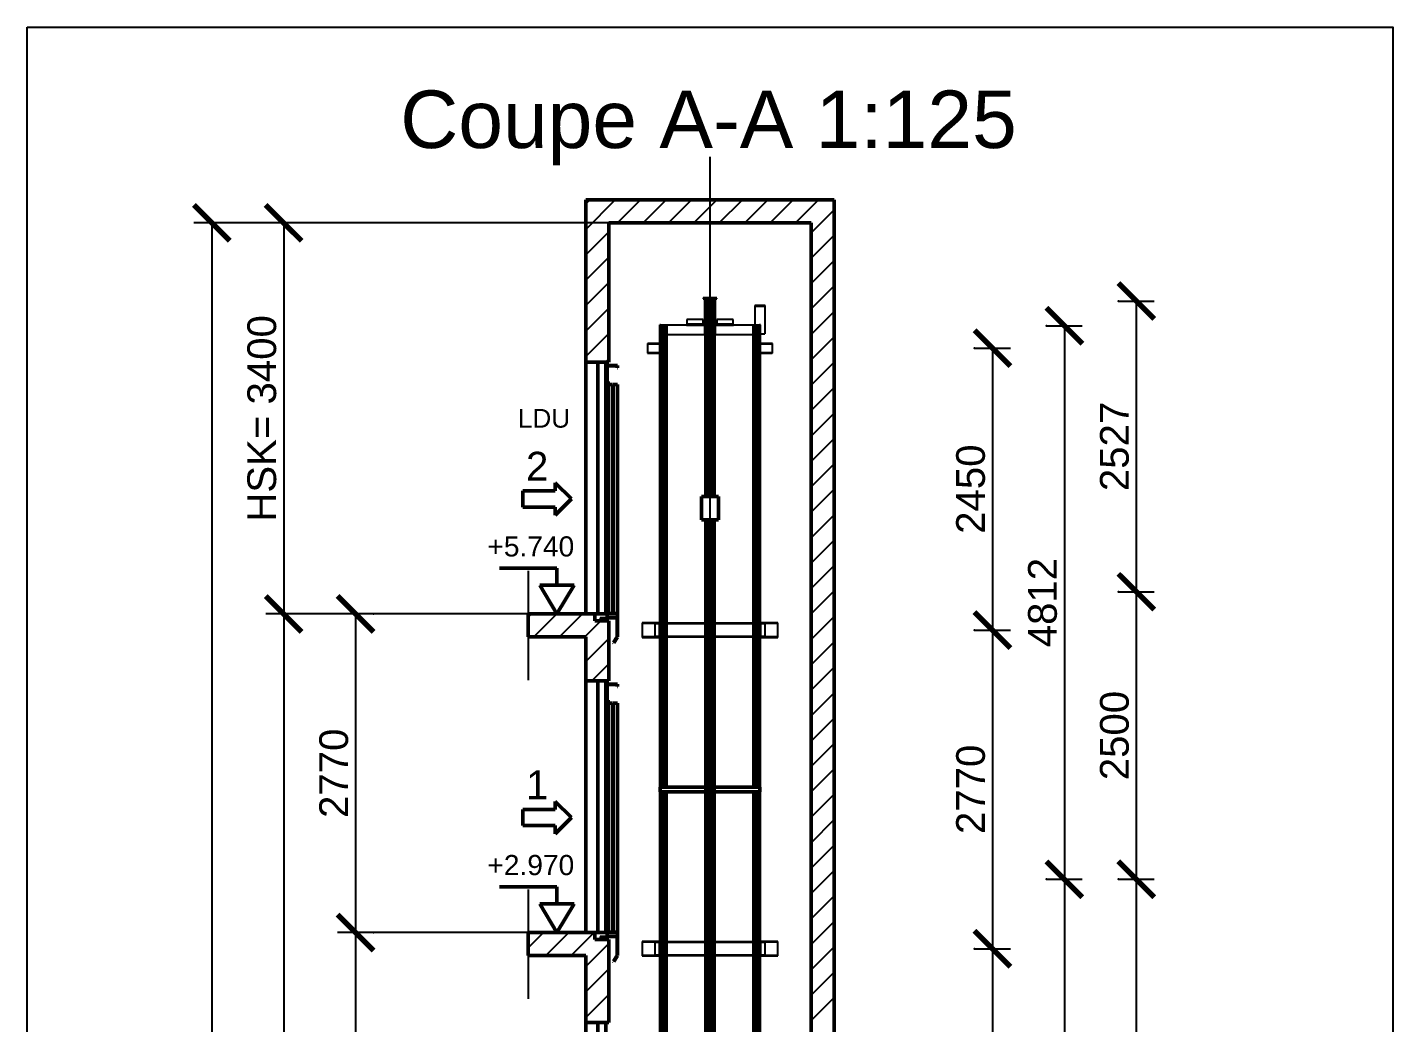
# Model space of a CAD drawing. Header units: millimetres. Extents: x -113 to 79205, y -11371 to 28902.
# Drawn here: x 45821 to 57687, y 20249 to 28902 of the extents above; entities that cross this region are included whole.
import ezdxf
from ezdxf.enums import TextEntityAlignment as Align

# ---------------------------------------------------------------- set-up
doc = ezdxf.new("R2010")
doc.units = ezdxf.units.MM
doc.linetypes.add('AM_ISO02W050', pattern=[7.5, 6, -1.5])
doc.linetypes.add('AM_ISO08W050', pattern=[18, 12, -1.5, 3, -1.5])
for name, color, linetype, lineweight in [('AM_0', 7, 'Continuous', 50), ('AM_3', 6, 'AM_ISO02W050', 25), ('AM_5', 3, 'Continuous', 25), ('AM_6', 2, 'Continuous', 35), ('LDCar-AM_0', 7, 'Continuous', 50), ('LDCar-AM_3', 6, 'AM_ISO02W050', 25), ('LDCar-AM_6', 2, 'Continuous', 35), ('LDCar-AM_7', 4, 'AM_ISO08W050', 25), ('LDGear-AM_3', 6, 'AM_ISO02W050', 25), ('LDGear-AM_6', 2, 'Continuous', 35), ('LDGuides-AM_0', 7, 'Continuous', 50), ('LDGuides-AM_6', 2, 'Continuous', 35), ('LDRailBrackets-AM_3', 6, 'AM_ISO02W050', 25), ('LDRailBrackets-AM_6', 2, 'Continuous', 35), ('LDShaft-AM_0', 7, 'Continuous', 50), ('LDShaft-AM_4', 3, 'Continuous', 25), ('LDShaft-AM_5', 3, 'Continuous', 25), ('LDShaft-AM_6', 2, 'Continuous', 35), ('LDShaft-AM_7', 4, 'AM_ISO08W050', 25), ('LDShaft-AM_8', 1, 'Continuous', 25)]:
    doc.layers.add(name, color=color, linetype=linetype, lineweight=lineweight)
doc.layers.add('AM_VIEWS', color=1, linetype='Continuous', lineweight=25, plot=False)
doc.styles.add('LD', font='ARIALUNI.TTF')
doc.dimstyles.new('LIFT', dxfattribs={"dimtxt": 2.5, "dimasz": 2.5, "dimexe": 1.25, "dimexo": 0, "dimgap": 0.5, "dimtad": 1, "dimdec": 0, "dimzin": 1, "dimdsep": 46, "dimtxsty": 'LD', "dimblk": 'ARCHTICK', "dimcen": 0, "dimdle": 1, "dimclrd": 3, "dimclre": 3, "dimclrt": 4, "dimadec": 0, "dimazin": 0, "dimtp": 0.1, "dimtm": 0.1, "dimtfac": 0.71, "dimtdec": 0, "dimtix": 1, "dimtmove": 0, "dimatfit": 3, "dimfxl": 1, "dimtolj": 1, "dimarcsym": 0})

# ---------------------------------------------------------------- blocks, each defined once
blk = doc.blocks.new('_ArchTick')
at = {"color": 0, "linetype": 'ByBlock', "const_width": 0.15}
blk.add_lwpolyline([(-0.5, -0.5), (0.5, 0.5)], dxfattribs=at)
blk = doc.blocks.new('*D362')
at = {"layer": 'LDShaft-AM_5', "color": 3, "transparency": 16777216}
for p, q in [((48830, 21032), (48518, 21032)), ((48674, 21032), (48674, 18062)), ((50374, 18062), (48518, 18062))]:
    blk.add_line(p, q, dxfattribs=at)
for p in [(48829, 21032), (50373, 18062)]:
    blk.add_point(p, dxfattribs=at)
at = {"layer": 'LDShaft-AM_5', "color": 3, "transparency": 16777216, "xscale": 312.5, "yscale": 312.5, "zscale": 312.5}
for p, rotation in [((48674, 21032), 90), ((48674, 18062), 270)]:
    blk.add_blockref('_ArchTick', p, dxfattribs=dict(at, rotation=rotation))
at = {"layer": 'LDShaft-AM_5', "color": 4, "transparency": 16777216, "insert": (48612, 19547), "char_height": 250, "attachment_point": 8, "rotation": 90, "style": 'LD'}
blk.add_mtext('2970', dxfattribs=at)
blk = doc.blocks.new('*D363')
at = {"layer": 'LDShaft-AM_5', "color": 3, "transparency": 16777216}
for p, q in [((48830, 23802), (48518, 23802)), ((48674, 23802), (48674, 21032)), ((50374, 21032), (48518, 21032))]:
    blk.add_line(p, q, dxfattribs=at)
for p in [(48829, 23802), (50373, 21032)]:
    blk.add_point(p, dxfattribs=at)
at = {"layer": 'LDShaft-AM_5', "color": 3, "transparency": 16777216, "xscale": 312.5, "yscale": 312.5, "zscale": 312.5}
for p, rotation in [((48674, 23802), 90), ((48674, 21032), 270)]:
    blk.add_blockref('_ArchTick', p, dxfattribs=dict(at, rotation=rotation))
at = {"layer": 'LDShaft-AM_5', "color": 4, "transparency": 16777216, "insert": (48612, 22417), "char_height": 250, "attachment_point": 8, "rotation": 90, "style": 'LD'}
blk.add_mtext('2770', dxfattribs=at)
blk = doc.blocks.new('LD_20150423125455_000000DD')
at = {"layer": 'LDShaft-AM_8'}
for p, q in [((-200, 25654), (56, 25910)), ((-200, 25875), (-165, 25910)), ((77, 25710), (277, 25910)), ((298, 25710), (498, 25910)), ((519, 25710), (719, 25910)), ((740, 25710), (940, 25910)), ((961, 25710), (1161, 25910)), ((1182, 25710), (1382, 25910)), ((1403, 25710), (1603, 25910)), ((1624, 25710), (1824, 25910)), ((1760, 25625), (1960, 25825)), ((-200, 25433), (0, 25633)), ((1760, 25404), (1960, 25604)), ((-200, 25212), (0, 25412)), ((1760, 25183), (1960, 25383)), ((-200, 24991), (0, 25191)), ((1760, 24962), (1960, 25162)), ((-200, 24770), (0, 24970)), ((1760, 24741), (1960, 24941)), ((-200, 24549), (0, 24749)), ((1760, 24520), (1960, 24720)), ((-28, 24500), (0, 24528)), ((1760, 24299), (1960, 24499)), ((1760, 24078), (1960, 24278)), ((1760, 23857), (1960, 24057)), ((1760, 23636), (1960, 23836)), ((1760, 23415), (1960, 23615)), ((1760, 23194), (1960, 23394)), ((1760, 22973), (1960, 23173)), ((1760, 22752), (1960, 22952)), ((1760, 22531), (1960, 22731)), ((1760, 22310), (1960, 22510)), ((-700, 22281), (-671, 22310)), ((-650, 22110), (-450, 22310)), ((-429, 22110), (-229, 22310)), ((-208, 22110), (-68, 22250)), ((1760, 22089), (1960, 22289)), ((-200, 21897), (0, 22097)), ((1760, 21868), (1960, 22068)), ((-146, 21730), (0, 21876)), ((1760, 21647), (1960, 21847)), ((1760, 21426), (1960, 21626)), ((1760, 21205), (1960, 21405)), ((1760, 20984), (1960, 21184)), ((1760, 20763), (1960, 20963)), ((1760, 20543), (1960, 20743)), ((1760, 20322), (1960, 20522)), ((1760, 20101), (1960, 20301)), ((1760, 19880), (1960, 20080)), ((1760, 19659), (1960, 19859)), ((1760, 19438), (1960, 19638)), ((-700, 19408), (-568, 19540)), ((-547, 19340), (-347, 19540)), ((-326, 19340), (-126, 19540)), ((-200, 19245), (0, 19445)), ((1760, 19217), (1960, 19417)), ((-200, 19024), (0, 19224)), ((1760, 18996), (1960, 19196)), ((-200, 18803), (0, 19003)), ((1760, 18775), (1960, 18975)), ((-23, 18760), (0, 18783))]:
    blk.add_line(p, q, dxfattribs=at)
blk = doc.blocks.new('LD_20150423125455_000000DF')
at = {"layer": 'LDShaft-AM_0'}
for p, q in [((-40, 25910), (-200, 25910)), ((-200, 25910), (-200, 24500)), ((0, 25910), (-40, 25910)), ((1760, 25910), (0, 25910)), ((1800, 25910), (1760, 25910)), ((1960, 25910), (1800, 25910)), ((1960, 9360), (1960, 25910)), ((0, 25710), (1760, 25710)), ((0, 24500), (0, 25710)), ((1760, 25710), (1760, 9360)), ((-200, 24500), (-200, 22310)), ((-200, 24500), (-40, 24500)), ((-40, 24500), (0, 24500)), ((-700, 22309.9999), (-700, 22109.9999)), ((-200, 22309.9999), (-700, 22309.9999)), ((-120, 22309.9999), (-200, 22309.9999)), ((-120, 22250), (-120, 22309.9999)), ((-40, 22250), (-120, 22250)), ((0, 22250), (-40, 22250)), ((0, 21730), (0, 22250)), ((-700, 22109.9999), (-200, 22109.9999)), ((-200, 22109.9999), (-200, 21730)), ((-200, 21730), (-200, 19540)), ((-200, 21730), (-40, 21730)), ((-40, 21730), (0, 21730)), ((-700, 19539.9999), (-700, 19339.9999)), ((-200, 19539.9999), (-700, 19539.9999)), ((-120, 19539.9999), (-200, 19539.9999)), ((-120, 19480), (-120, 19539.9999)), ((-40, 19480), (-120, 19480)), ((0, 19480), (-40, 19480)), ((0, 18760), (0, 19480)), ((-700, 19339.9999), (-200, 19339.9999)), ((-200, 19339.9999), (-200, 18760)), ((-200, 18760), (-200, 16570)), ((-200, 18760), (-40, 18760)), ((-40, 18760), (0, 18760))]:
    blk.add_line(p, q, dxfattribs=at)
blk = doc.blocks.new('LD_20150423125455_000000E0')
at = {"layer": 'AM_3'}
for p, q in [((-544, 43), (-544, 40)), ((-430, 43), (-544, 43)), ((-544, 43), (-544, 40)), ((-430, 43), (-544, 43)), ((-433, 40), (-544, 40)), ((-544, 40), (-544, -40)), ((-544, 40), (-430, 40)), ((-433, 40), (-544, 40)), ((-544, 40), (-544, -40)), ((-544, 40), (-430, 40)), ((-433, -40), (-433, 40)), ((-430, 40), (-433, 40)), ((-433, 40), (-433, -40)), ((-433, -40), (-433, 40)), ((-430, 40), (-433, 40)), ((-433, 40), (-433, -40)), ((-430, 40), (-430, 43)), ((-430, 40), (-430, 43)), ((-430, -40), (-430, 40)), ((-430, -40), (-430, 40)), ((544, 43), (430, 43)), ((430, 43), (430, 40)), ((544, 43), (430, 43)), ((430, 43), (430, 40)), ((433, 40), (430, 40)), ((430, 40), (430, -40)), ((430, 40), (544, 40)), ((433, 40), (430, 40)), ((430, 40), (430, -40)), ((430, 40), (544, 40)), ((544, 40), (433, 40)), ((433, 40), (433, -40)), ((433, -40), (433, 40)), ((544, 40), (433, 40)), ((433, 40), (433, -40)), ((433, -40), (433, 40)), ((544, 40), (544, 43)), ((544, 40), (544, 43)), ((544, -40), (544, 40)), ((544, -40), (544, 40)), ((-544, -40), (-544, -43)), ((-430, -40), (-544, -40)), ((-544, -40), (-433, -40)), ((-544, -40), (-544, -43)), ((-430, -40), (-544, -40)), ((-544, -40), (-433, -40)), ((-544, -43), (-430, -43)), ((-544, -43), (-430, -43)), ((-433, -40), (-430, -40)), ((-433, -40), (-430, -40)), ((-430, -43), (-430, -40)), ((-430, -43), (-430, -40)), ((544, -40), (430, -40)), ((430, -40), (430, -43)), ((430, -40), (433, -40)), ((544, -40), (430, -40)), ((430, -40), (430, -43)), ((430, -40), (433, -40)), ((430, -43), (544, -43)), ((430, -43), (544, -43)), ((433, -40), (544, -40)), ((433, -40), (544, -40)), ((544, -43), (544, -40)), ((544, -43), (544, -40))]:
    blk.add_line(p, q, dxfattribs=at)
blk = doc.blocks.new('LD_20150423125455_000000E6')
at = {"layer": 'AM_0'}
for p, q in [((-37.5, 20), (-433, 20)), ((-433, 20), (-433, -20)), ((-37.5, 20), (-433, 20)), ((-433, 20), (-433, -20)), ((433, 20), (37.5, 20)), ((433, 20), (37.5, 20)), ((433, -20), (433, 20)), ((433, -20), (433, 20)), ((-433, -20), (-37.5, -20)), ((-433, -20), (-37.5, -20)), ((37.5, -20), (433, -20)), ((37.5, -20), (433, -20))]:
    blk.add_line(p, q, dxfattribs=at)
blk = doc.blocks.new('LD_20150423125455_000000E7')
at = {"layer": 'AM_0'}
for p, q in [((75, 100), (-75, 100)), ((-75, 100), (-75, -100)), ((75, 100), (-75, 100)), ((-75, 100), (-75, -100)), ((75, -100), (75, 100)), ((75, -100), (75, 100)), ((-75, -100), (75, -100)), ((-75, -100), (75, -100))]:
    blk.add_line(p, q, dxfattribs=at)
blk = doc.blocks.new('*D375')
at = {"layer": 'LDShaft-AM_5', "color": 3, "transparency": 16777216}
for p, q in [((50874, 27202), (47268, 27202)), ((47424, 27202), (47424, 1492)), ((50874, 1492), (47268, 1492))]:
    blk.add_line(p, q, dxfattribs=at)
for p in [(50873, 27202), (50873, 1492)]:
    blk.add_point(p, dxfattribs=at)
at = {"layer": 'LDShaft-AM_5', "color": 3, "transparency": 16777216, "xscale": 312.5, "yscale": 312.5, "zscale": 312.5}
for p, rotation in [((47424, 27202), 90), ((47424, 1492), 270)]:
    blk.add_blockref('_ArchTick', p, dxfattribs=dict(at, rotation=rotation))
at = {"layer": 'LDShaft-AM_5', "color": 4, "transparency": 16777216, "insert": (47362, 14347), "char_height": 250, "attachment_point": 8, "rotation": 90, "style": 'LD'}
blk.add_mtext('HS= 25710', dxfattribs=at)
blk = doc.blocks.new('*D376')
at = {"layer": 'LDShaft-AM_5', "color": 3, "transparency": 16777216}
for p, q in [((50874, 27202), (47893, 27202)), ((48049, 27202), (48049, 23802)), ((50874, 23802), (47893, 23802))]:
    blk.add_line(p, q, dxfattribs=at)
for p in [(50873, 27202), (50873, 23802)]:
    blk.add_point(p, dxfattribs=at)
at = {"layer": 'LDShaft-AM_5', "color": 3, "transparency": 16777216, "xscale": 312.5, "yscale": 312.5, "zscale": 312.5}
for p, rotation in [((48049, 27202), 90), ((48049, 23802), 270)]:
    blk.add_blockref('_ArchTick', p, dxfattribs=dict(at, rotation=rotation))
at = {"layer": 'LDShaft-AM_5', "color": 4, "transparency": 16777216, "insert": (47987, 25502), "char_height": 250, "attachment_point": 8, "rotation": 90, "style": 'LD'}
blk.add_mtext('HSK= 3400', dxfattribs=at)
blk = doc.blocks.new('*D378')
at = {"layer": 'LDShaft-AM_5', "color": 3, "transparency": 16777216}
for p, q in [((50874, 23802), (47893, 23802)), ((48049, 23802), (48049, 2592)), ((50874, 2592), (47893, 2592))]:
    blk.add_line(p, q, dxfattribs=at)
for p in [(50873, 23802), (50873, 2592)]:
    blk.add_point(p, dxfattribs=at)
at = {"layer": 'LDShaft-AM_5', "color": 3, "transparency": 16777216, "xscale": 312.5, "yscale": 312.5, "zscale": 312.5}
for p, rotation in [((48049, 23802), 90), ((48049, 2592), 270)]:
    blk.add_blockref('_ArchTick', p, dxfattribs=dict(at, rotation=rotation))
at = {"layer": 'LDShaft-AM_5', "color": 4, "transparency": 16777216, "insert": (47987, 13197), "char_height": 250, "attachment_point": 8, "rotation": 90, "style": 'LD'}
blk.add_mtext('HQ= 21210', dxfattribs=at)
blk = doc.blocks.new('LD_20150423125456_00000006')
at = {"layer": 'LDShaft-AM_7'}
blk.add_line((0, -22885), (0, 3975), dxfattribs=at)
blk = doc.blocks.new('LD_20150423125456_0000000A')
at = {"layer": 'LDGuides-AM_0'}
for p, q in [((-5, 2500), (-37.5, 2500)), ((-37.5, 2500), (-37.5, -2500)), ((5, 2500), (-5, 2500)), ((-5, 2500), (-5, -2500)), ((-5, -2500), (-5, 2500)), ((5, -2500), (5, 2500)), ((37.5, 2500), (5, 2500)), ((5, 2500), (5, -2500)), ((37.5, -2500), (37.5, 2500)), ((-37.5, -2500), (-5, -2500)), ((-5, -2500), (5, -2500)), ((5, -2500), (37.5, -2500))]:
    blk.add_line(p, q, dxfattribs=at)
blk = doc.blocks.new('*D406')
at = {"layer": 'LDShaft-AM_5', "color": 3, "transparency": 16777216}
for p, q in [((55303, 21495), (55615, 21495)), ((55459, 21495), (55459, 16495)), ((55303, 16495), (55615, 16495))]:
    blk.add_line(p, q, dxfattribs=at)
for p in [(55304, 21495), (55304, 16495)]:
    blk.add_point(p, dxfattribs=at)
at = {"layer": 'LDShaft-AM_5', "color": 3, "transparency": 16777216, "xscale": 312.5, "yscale": 312.5, "zscale": 312.5}
for p, rotation in [((55459, 21495), 90), ((55459, 16495), 270)]:
    blk.add_blockref('_ArchTick', p, dxfattribs=dict(at, rotation=rotation))
at = {"layer": 'LDShaft-AM_5', "color": 4, "transparency": 16777216, "insert": (55397, 18995), "char_height": 250, "attachment_point": 8, "rotation": 90, "style": 'LD'}
blk.add_mtext('5000', dxfattribs=at)
blk = doc.blocks.new('LD_20150423125456_0000000B')
at = {"layer": 'LDGuides-AM_0'}
for p, q in [((-5, 1250), (-37.5, 1250)), ((-37.5, 1250), (-37.5, -1250)), ((5, 1250), (-5, 1250)), ((-5, 1250), (-5, -1250)), ((-5, -1250), (-5, 1250)), ((5, -1250), (5, 1250)), ((37.5, 1250), (5, 1250)), ((5, 1250), (5, -1250)), ((37.5, -1250), (37.5, 1250)), ((-37.5, -1250), (-5, -1250)), ((-5, -1250), (5, -1250)), ((5, -1250), (37.5, -1250))]:
    blk.add_line(p, q, dxfattribs=at)
blk = doc.blocks.new('*D408')
at = {"layer": 'LDShaft-AM_5', "color": 3, "transparency": 16777216}
for p, q in [((55303, 23995), (55615, 23995)), ((55459, 23995), (55459, 21495)), ((55303, 21495), (55615, 21495))]:
    blk.add_line(p, q, dxfattribs=at)
for p in [(55304, 23995), (55304, 21495)]:
    blk.add_point(p, dxfattribs=at)
at = {"layer": 'LDShaft-AM_5', "color": 3, "transparency": 16777216, "xscale": 312.5, "yscale": 312.5, "zscale": 312.5}
for p, rotation in [((55459, 23995), 90), ((55459, 21495), 270)]:
    blk.add_blockref('_ArchTick', p, dxfattribs=dict(at, rotation=rotation))
at = {"layer": 'LDShaft-AM_5', "color": 4, "transparency": 16777216, "insert": (55397, 22745), "char_height": 250, "attachment_point": 8, "rotation": 90, "style": 'LD'}
blk.add_mtext('2500', dxfattribs=at)
blk = doc.blocks.new('LD_20150423125456_0000000C')
at = {"layer": 'LDGuides-AM_0'}
for p, q in [((-5, 1263.5), (-37.5, 1263.5)), ((-37.5, 1263.5), (-37.5, -436.5)), ((5, 1263.5), (-5, 1263.5)), ((-5, 1263.5), (-5, -436.5)), ((-5, -436.5), (-5, 1263.5)), ((5, -436.5), (5, 1263.5)), ((37.5, 1263.5), (5, 1263.5)), ((5, 1263.5), (5, -436.5)), ((37.5, -436.5), (37.5, 1263.5)), ((-37.5, -636.5), (-37.5, -1263.5)), ((-5, -636.5), (-5, -1263.5)), ((-5, -1263.5), (-5, -636.5)), ((5, -1263.5), (5, -636.5)), ((5, -636.5), (5, -1263.5)), ((37.5, -1263.5), (37.5, -636.5)), ((-37.5, -1263.5), (-5, -1263.5)), ((-5, -1263.5), (5, -1263.5)), ((5, -1263.5), (37.5, -1263.5))]:
    blk.add_line(p, q, dxfattribs=at)
blk = doc.blocks.new('*D410')
at = {"layer": 'LDShaft-AM_5', "color": 3, "transparency": 16777216}
for p, q in [((55303, 26522), (55615, 26522)), ((55459, 26522), (55459, 23995)), ((55303, 23995), (55615, 23995))]:
    blk.add_line(p, q, dxfattribs=at)
for p in [(55304, 26522), (55304, 23995)]:
    blk.add_point(p, dxfattribs=at)
at = {"layer": 'LDShaft-AM_5', "color": 3, "transparency": 16777216, "xscale": 312.5, "yscale": 312.5, "zscale": 312.5}
for p, rotation in [((55459, 26522), 90), ((55459, 23995), 270)]:
    blk.add_blockref('_ArchTick', p, dxfattribs=dict(at, rotation=rotation))
at = {"layer": 'LDShaft-AM_5', "color": 4, "transparency": 16777216, "insert": (55397, 25258), "char_height": 250, "attachment_point": 8, "rotation": 90, "style": 'LD'}
blk.add_mtext('2527', dxfattribs=at)
blk = doc.blocks.new('*D412')
at = {"layer": 'AM_5', "color": 3, "transparency": 16777216}
for p, q in [((54053, 26112), (54365, 26112)), ((54209, 26112), (54209, 23662)), ((54053, 23662), (54365, 23662))]:
    blk.add_line(p, q, dxfattribs=at)
for p in [(54054, 26112), (54054, 23662)]:
    blk.add_point(p, dxfattribs=at)
at = {"layer": 'AM_5', "color": 3, "transparency": 16777216, "xscale": 312.5, "yscale": 312.5, "zscale": 312.5}
for p, rotation in [((54209, 26112), 90), ((54209, 23662), 270)]:
    blk.add_blockref('_ArchTick', p, dxfattribs=dict(at, rotation=rotation))
at = {"layer": 'AM_5', "color": 4, "transparency": 16777216, "insert": (54147, 24887), "char_height": 250, "attachment_point": 8, "rotation": 90, "style": 'LD'}
blk.add_mtext('2450', dxfattribs=at)
blk = doc.blocks.new('LD_20150423125456_00000014')
at = {"layer": 'LDRailBrackets-AM_3'}
for p, q in [((-580, 63), (-590, 63)), ((-590, 63), (-590, 60)), ((-440, 60), (-590, 60)), ((-590, 60), (-590, -60)), ((-590, 60), (-580, 60)), ((-525, 63), (-580, 63)), ((-580, 63), (-580, 60)), ((-580, 60), (-580, 63)), ((-580, 60), (-525, 60)), ((-525, 60), (-525, 63)), ((-490, 63), (-525, 63)), ((-525, 63), (-525, 60)), ((-525, 60), (-490, 60)), ((-490, 60), (-490, 63)), ((-460, 63), (-490, 63)), ((-490, 63), (-490, 60)), ((-490, 60), (-460, 60)), ((480, 60), (-480, 60)), ((-480, 60), (-480, 57)), ((480, 57), (-480, 57)), ((-480, 57), (-480, -57)), ((-480, 57), (480, 57)), ((-440, 63), (-460, 63)), ((-460, 63), (-460, 60)), ((-460, 60), (-460, 63)), ((-460, 60), (-440, 60)), ((-440, 60), (-440, 63)), ((-440, -60), (-440, 60)), ((440, 63), (440, 60)), ((460, 63), (440, 63)), ((590, 60), (440, 60)), ((440, 60), (440, -60)), ((440, 60), (460, 60)), ((460, 60), (460, 63)), ((460, 63), (460, 60)), ((490, 63), (460, 63)), ((460, 60), (490, 60)), ((480, 57), (480, 60)), ((480, -57), (480, 57)), ((490, 63), (490, 60)), ((525, 63), (490, 63)), ((490, 60), (490, 63)), ((490, 60), (525, 60)), ((525, 63), (525, 60)), ((580, 63), (525, 63)), ((525, 60), (525, 63)), ((525, 60), (580, 60)), ((580, 60), (580, 63)), ((580, 63), (580, 60)), ((590, 63), (580, 63)), ((580, 60), (590, 60)), ((590, 60), (590, 63)), ((590, -60), (590, 60)), ((-590, -60), (-440, -60)), ((-580, -60), (-590, -60)), ((-590, -60), (-590, -63)), ((-590, -63), (-580, -63)), ((-525, -60), (-580, -60)), ((-580, -60), (-580, -63)), ((-580, -63), (-580, -60)), ((-580, -63), (-525, -63)), ((-525, -63), (-525, -60)), ((-490, -60), (-525, -60)), ((-525, -60), (-525, -63)), ((-525, -63), (-490, -63)), ((-490, -63), (-490, -60)), ((-460, -60), (-490, -60)), ((-490, -60), (-490, -63)), ((-490, -63), (-460, -63)), ((-480, -57), (480, -57)), ((480, -57), (-480, -57)), ((-480, -57), (-480, -60)), ((-480, -60), (480, -60)), ((-440, -60), (-460, -60)), ((-460, -60), (-460, -63)), ((-460, -63), (-460, -60)), ((-460, -63), (-440, -63)), ((-440, -63), (-440, -60)), ((440, -60), (590, -60)), ((440, -60), (440, -63)), ((460, -60), (440, -60)), ((440, -63), (460, -63)), ((460, -63), (460, -60)), ((460, -60), (460, -63)), ((490, -60), (460, -60)), ((460, -63), (490, -63)), ((480, -60), (480, -57)), ((490, -60), (490, -63)), ((525, -60), (490, -60)), ((490, -63), (490, -60)), ((490, -63), (525, -63)), ((525, -60), (525, -63)), ((580, -60), (525, -60)), ((525, -63), (525, -60)), ((525, -63), (580, -63)), ((580, -63), (580, -60)), ((580, -60), (580, -63)), ((590, -60), (580, -60)), ((580, -63), (590, -63)), ((590, -63), (590, -60))]:
    blk.add_line(p, q, dxfattribs=at)
blk = doc.blocks.new('*D428')
at = {"layer": 'LDShaft-AM_5', "color": 3, "transparency": 16777216}
for p, q in [((54053, 20892), (54365, 20892)), ((54209, 20892), (54209, 17922)), ((54053, 17922), (54365, 17922))]:
    blk.add_line(p, q, dxfattribs=at)
for p in [(54054, 20892), (54054, 17922)]:
    blk.add_point(p, dxfattribs=at)
at = {"layer": 'LDShaft-AM_5', "color": 3, "transparency": 16777216, "xscale": 312.5, "yscale": 312.5, "zscale": 312.5}
for p, rotation in [((54209, 20892), 90), ((54209, 17922), 270)]:
    blk.add_blockref('_ArchTick', p, dxfattribs=dict(at, rotation=rotation))
at = {"layer": 'LDShaft-AM_5', "color": 4, "transparency": 16777216, "insert": (54147, 19407), "char_height": 250, "attachment_point": 8, "rotation": 90, "style": 'LD'}
blk.add_mtext('2970', dxfattribs=at)
blk = doc.blocks.new('LD_20150423125456_00000015')
at = {"layer": 'LDRailBrackets-AM_3'}
for p, q in [((-580, 63), (-590, 63)), ((-590, 63), (-590, 60)), ((-440, 60), (-590, 60)), ((-590, 60), (-590, -60)), ((-590, 60), (-580, 60)), ((-525, 63), (-580, 63)), ((-580, 63), (-580, 60)), ((-580, 60), (-580, 63)), ((-580, 60), (-525, 60)), ((-525, 60), (-525, 63)), ((-490, 63), (-525, 63)), ((-525, 63), (-525, 60)), ((-525, 60), (-490, 60)), ((-490, 60), (-490, 63)), ((-460, 63), (-490, 63)), ((-490, 63), (-490, 60)), ((-490, 60), (-460, 60)), ((480, 60), (-480, 60)), ((-480, 60), (-480, 57)), ((480, 57), (-480, 57)), ((-480, 57), (-480, -57)), ((-480, 57), (480, 57)), ((-440, 63), (-460, 63)), ((-460, 63), (-460, 60)), ((-460, 60), (-460, 63)), ((-460, 60), (-440, 60)), ((-440, 60), (-440, 63)), ((-440, -60), (-440, 60)), ((440, 63), (440, 60)), ((460, 63), (440, 63)), ((590, 60), (440, 60)), ((440, 60), (440, -60)), ((440, 60), (460, 60)), ((460, 60), (460, 63)), ((460, 63), (460, 60)), ((490, 63), (460, 63)), ((460, 60), (490, 60)), ((480, 57), (480, 60)), ((480, -57), (480, 57)), ((490, 63), (490, 60)), ((525, 63), (490, 63)), ((490, 60), (490, 63)), ((490, 60), (525, 60)), ((525, 63), (525, 60)), ((580, 63), (525, 63)), ((525, 60), (525, 63)), ((525, 60), (580, 60)), ((580, 60), (580, 63)), ((580, 63), (580, 60)), ((590, 63), (580, 63)), ((580, 60), (590, 60)), ((590, 60), (590, 63)), ((590, -60), (590, 60)), ((-590, -60), (-440, -60)), ((-580, -60), (-590, -60)), ((-590, -60), (-590, -63)), ((-590, -63), (-580, -63)), ((-525, -60), (-580, -60)), ((-580, -60), (-580, -63)), ((-580, -63), (-580, -60)), ((-580, -63), (-525, -63)), ((-525, -63), (-525, -60)), ((-490, -60), (-525, -60)), ((-525, -60), (-525, -63)), ((-525, -63), (-490, -63)), ((-490, -63), (-490, -60)), ((-460, -60), (-490, -60)), ((-490, -60), (-490, -63)), ((-490, -63), (-460, -63)), ((-480, -57), (480, -57)), ((480, -57), (-480, -57)), ((-480, -57), (-480, -60)), ((-480, -60), (480, -60)), ((-440, -60), (-460, -60)), ((-460, -60), (-460, -63)), ((-460, -63), (-460, -60)), ((-460, -63), (-440, -63)), ((-440, -63), (-440, -60)), ((440, -60), (590, -60)), ((440, -60), (440, -63)), ((460, -60), (440, -60)), ((440, -63), (460, -63)), ((460, -63), (460, -60)), ((460, -60), (460, -63)), ((490, -60), (460, -60)), ((460, -63), (490, -63)), ((480, -60), (480, -57)), ((490, -60), (490, -63)), ((525, -60), (490, -60)), ((490, -63), (490, -60)), ((490, -63), (525, -63)), ((525, -60), (525, -63)), ((580, -60), (525, -60)), ((525, -63), (525, -60)), ((525, -63), (580, -63)), ((580, -63), (580, -60)), ((580, -60), (580, -63)), ((590, -60), (580, -60)), ((580, -63), (590, -63)), ((590, -63), (590, -60))]:
    blk.add_line(p, q, dxfattribs=at)
blk = doc.blocks.new('*D430')
at = {"layer": 'LDShaft-AM_5', "color": 3, "transparency": 16777216}
for p, q in [((54053, 23662), (54365, 23662)), ((54209, 23662), (54209, 20892)), ((54053, 20892), (54365, 20892))]:
    blk.add_line(p, q, dxfattribs=at)
for p in [(54054, 23662), (54054, 20892)]:
    blk.add_point(p, dxfattribs=at)
at = {"layer": 'LDShaft-AM_5', "color": 3, "transparency": 16777216, "xscale": 312.5, "yscale": 312.5, "zscale": 312.5}
for p, rotation in [((54209, 23662), 90), ((54209, 20892), 270)]:
    blk.add_blockref('_ArchTick', p, dxfattribs=dict(at, rotation=rotation))
at = {"layer": 'LDShaft-AM_5', "color": 4, "transparency": 16777216, "insert": (54147, 22277), "char_height": 250, "attachment_point": 8, "rotation": 90, "style": 'LD'}
blk.add_mtext('2770', dxfattribs=at)
blk = doc.blocks.new('LD_20150423125456_00000019')
at = {"layer": 'LDGuides-AM_0'}
for p, q in [((0, 2500), (-25, 2500)), ((-25, 2500), (-25, 432)), ((0, 432), (0, 2500)), ((21.5, 2500), (0, 2500)), ((0, 2500), (0, 432)), ((25, 2500), (21.5, 2500)), ((21.5, 2500), (21.5, 432)), ((21.5, 432), (21.5, 2500)), ((25, 432), (25, 2500)), ((-25, 392), (-25, -2500)), ((0, -2500), (0, 392)), ((0, 392), (0, -2500)), ((21.5, 392), (21.5, -2500)), ((21.5, -2500), (21.5, 392)), ((25, -2500), (25, 392)), ((-25, -2500), (0, -2500)), ((0, -2500), (21.5, -2500)), ((21.5, -2500), (25, -2500))]:
    blk.add_line(p, q, dxfattribs=at)
blk = doc.blocks.new('LD_20150423125456_0000001A')
at = {"layer": 'LDGuides-AM_0'}
for p, q in [((0, 2406), (-25, 2406)), ((-25, 2406), (-25, -1604)), ((0, -1604), (0, 2406)), ((21.5, 2406), (0, 2406)), ((0, 2406), (0, -1604)), ((25, 2406), (21.5, 2406)), ((21.5, 2406), (21.5, -1604)), ((21.5, -1604), (21.5, 2406)), ((25, -1604), (25, 2406)), ((-25, -1644), (-25, -2406)), ((0, -2406), (0, -1644)), ((0, -1644), (0, -2406)), ((21.5, -1644), (21.5, -2406)), ((21.5, -2406), (21.5, -1644)), ((25, -2406), (25, -1644)), ((-25, -2406), (0, -2406)), ((0, -2406), (21.5, -2406)), ((21.5, -2406), (25, -2406))]:
    blk.add_line(p, q, dxfattribs=at)
blk = doc.blocks.new('LD_20150423125456_0000001E')
at = {"layer": 'LDGuides-AM_0'}
for p, q in [((-25, 2500), (-25, 432)), ((-21.5, 2500), (-25, 2500)), ((-21.5, 432), (-21.5, 2500)), ((-21.5, 2500), (-21.5, 432)), ((0, 2500), (-21.5, 2500)), ((0, 2500), (0, 432)), ((25, 2500), (0, 2500)), ((0, 432), (0, 2500)), ((25, 432), (25, 2500)), ((-25, 392), (-25, -2500)), ((-21.5, -2500), (-21.5, 392)), ((-21.5, 392), (-21.5, -2500)), ((0, 392), (0, -2500)), ((0, -2500), (0, 392)), ((25, -2500), (25, 392)), ((-25, -2500), (-21.5, -2500)), ((-21.5, -2500), (0, -2500)), ((0, -2500), (25, -2500))]:
    blk.add_line(p, q, dxfattribs=at)
blk = doc.blocks.new('*D442')
at = {"layer": 'LDShaft-AM_5', "color": 3, "transparency": 16777216}
for p, q in [((54678, 21495), (54990, 21495)), ((54834, 21495), (54834, 16495)), ((54678, 16495), (54990, 16495))]:
    blk.add_line(p, q, dxfattribs=at)
for p in [(54679, 21495), (54679, 16495)]:
    blk.add_point(p, dxfattribs=at)
at = {"layer": 'LDShaft-AM_5', "color": 3, "transparency": 16777216, "xscale": 312.5, "yscale": 312.5, "zscale": 312.5}
for p, rotation in [((54834, 21495), 90), ((54834, 16495), 270)]:
    blk.add_blockref('_ArchTick', p, dxfattribs=dict(at, rotation=rotation))
at = {"layer": 'LDShaft-AM_5', "color": 4, "transparency": 16777216, "insert": (54772, 18995), "char_height": 250, "attachment_point": 8, "rotation": 90, "style": 'LD'}
blk.add_mtext('5000', dxfattribs=at)
blk = doc.blocks.new('LD_20150423125456_0000001F')
at = {"layer": 'LDGuides-AM_0'}
for p, q in [((-25, 2406), (-25, -1604)), ((-21.5, 2406), (-25, 2406)), ((-21.5, -1604), (-21.5, 2406)), ((-21.5, 2406), (-21.5, -1604)), ((0, 2406), (-21.5, 2406)), ((0, 2406), (0, -1604)), ((25, 2406), (0, 2406)), ((0, -1604), (0, 2406)), ((25, -1604), (25, 2406)), ((-25, -1644), (-25, -2406)), ((-21.5, -2406), (-21.5, -1644)), ((-21.5, -1644), (-21.5, -2406)), ((0, -1644), (0, -2406)), ((0, -2406), (0, -1644)), ((25, -2406), (25, -1644)), ((-25, -2406), (-21.5, -2406)), ((-21.5, -2406), (0, -2406)), ((0, -2406), (25, -2406))]:
    blk.add_line(p, q, dxfattribs=at)
blk = doc.blocks.new('*D444')
at = {"layer": 'LDShaft-AM_5', "color": 3, "transparency": 16777216}
for p, q in [((54678, 26307), (54990, 26307)), ((54834, 26307), (54834, 21495)), ((54678, 21495), (54990, 21495))]:
    blk.add_line(p, q, dxfattribs=at)
for p in [(54679, 26307), (54679, 21495)]:
    blk.add_point(p, dxfattribs=at)
at = {"layer": 'LDShaft-AM_5', "color": 3, "transparency": 16777216, "xscale": 312.5, "yscale": 312.5, "zscale": 312.5}
for p, rotation in [((54834, 26307), 90), ((54834, 21495), 270)]:
    blk.add_blockref('_ArchTick', p, dxfattribs=dict(at, rotation=rotation))
at = {"layer": 'LDShaft-AM_5', "color": 4, "transparency": 16777216, "insert": (54772, 23901), "char_height": 250, "attachment_point": 8, "rotation": 90, "style": 'LD'}
blk.add_mtext('4812', dxfattribs=at)
blk = doc.blocks.new('LD_20150423125456_00000021')
at = {"layer": 'LDShaft-AM_4'}
blk.add_line((-700, 375), (-700, -575.0001), dxfattribs=at)
blk = doc.blocks.new('LD_20150423125456_00000022')
at = {"layer": 'LDShaft-AM_0'}
for p, q in [((50, 2190), (-20.5, 2190)), ((-20.5, 2190), (-20.5, 0)), ((50, 0), (50, 2190)), ((-20.5, 0), (50, 0))]:
    blk.add_line(p, q, dxfattribs=at)
blk = doc.blocks.new('LD_20150423125456_00000023')
at = {"layer": 'LDShaft-AM_0'}
for p, q in [((-700, 0), (-700, -0.0001)), ((-15, 0), (-700, 0)), ((-15, -60), (-15, 0)), ((-120, -60), (-15, -60))]:
    blk.add_line(p, q, dxfattribs=at)
blk = doc.blocks.new('LD_ENTRY_FLOOR_L')
for p, q in [((-150, 250), (0, 0)), ((0, 0), (150, 250))]:
    blk.add_line(p, q)
at = {"layer": 'AM_0'}
for p, q in [((0, 398), (-500, 398)), ((0, 250), (0, 398)), ((150, 250), (-150, 250))]:
    blk.add_line(p, q, dxfattribs=at)
blk = doc.blocks.new('LD_20150423125456_00000024')
at = {"layer": 'LDCar-AM_0'}
blk.add_blockref('LD_ENTRY_FLOOR_L', (0, 0), dxfattribs=at)
at = {"layer": 'LDCar-AM_0', "style": 'LD'}
blk.add_text('+2.970', height=175, dxfattribs=at).set_placement((150, 500), align=Align.RIGHT)
blk = doc.blocks.new('LD_ENTRY_L')
for p, q in [((0, 0), (-141, 141)), ((-141, 70), (-141, 141)), ((-422, -70), (-422, 70)), ((-141, 70), (-422, 70)), ((0, 0), (-141, -141)), ((-141, -70), (-422, -70)), ((-141, -141), (-141, -70))]:
    blk.add_line(p, q)
blk = doc.blocks.new('LD_20150423125456_00000025')
at = {"layer": 'LDCar-AM_0'}
blk.add_blockref('LD_ENTRY_L', (0, 0), dxfattribs=at)
at = {"layer": 'LDCar-AM_0', "style": 'LD'}
blk.add_text('1', height=250, dxfattribs=at).set_placement((-200, 160), align=Align.RIGHT)
blk = doc.blocks.new('LD_20150423125456_00000026')
at = {"layer": 'LDCar-AM_0'}
for p, q in [((150, 2160), (50, 2160)), ((50, 2157), (147, 2157)), ((60, 2003), (60, 2157)), ((147, 2157), (147, 2140)), ((147, 2140), (150, 2140)), ((150, 2140), (150, 2160)), ((70, 2020), (67, 2020)), ((67, 2020), (67, 2003)), ((70, 2000), (70, 2020)), ((67, 2003), (50, 2003)), ((50, 2000), (70, 2000)), ((60, 0), (60, 2000)), ((70, 1995), (70, 5)), ((108, 1995), (70, 1995)), ((108, 5), (108, 1995)), ((113, 1995), (113, 5)), ((151, 1995), (113, 1995)), ((151, 5), (151, 1995)), ((50, 0), (60, 0)), ((60, 0), (60, -34)), ((150, 0), (60, 0)), ((70, 5), (108, 5)), ((113, 5), (151, 5)), ((150, -34), (150, 0)), ((60, -34), (150, -34)), ((147, -34), (147, -200)), ((150, -34), (147, -34)), ((150, -200), (150, -34)), ((147, -200), (117, -249)), ((120, -251), (150, -202)), ((147, -200), (150, -200)), ((150, -202), (147, -200)), ((117, -249), (120, -251))]:
    blk.add_line(p, q, dxfattribs=at)
at = {"layer": 'LDCar-AM_3'}
for p, q in [((71, 1995), (70, 1995)), ((70, 1995), (70, 5)), ((107, 1995), (71, 1995)), ((71, 1995), (71, 5)), ((71, 5), (71, 1995)), ((108, 1995), (107, 1995)), ((107, 1995), (107, 5)), ((107, 5), (107, 1995)), ((108, 5), (108, 1995)), ((114, 1995), (113, 1995)), ((113, 1995), (113, 5)), ((150, 1995), (114, 1995)), ((114, 1995), (114, 5)), ((114, 5), (114, 1995)), ((151, 1995), (150, 1995)), ((150, 1995), (150, 5)), ((150, 5), (150, 1995)), ((151, 5), (151, 1995)), ((70, 5), (71, 5)), ((71, 5), (107, 5)), ((107, 5), (108, 5)), ((113, 5), (114, 5)), ((114, 5), (150, 5)), ((150, 5), (151, 5))]:
    blk.add_line(p, q, dxfattribs=at)
at = {"layer": 'LDCar-AM_7'}
for p, q in [((147, -34), (1, -34)), ((1, -34), (1, -46)), ((1, -46), (4, -46)), ((4, -37), (147, -37)), ((4, -46), (4, -37)), ((147, -37), (147, -34))]:
    blk.add_line(p, q, dxfattribs=at)
blk = doc.blocks.new('LD_20150423125456_00000027')
at = {"layer": 'LDShaft-AM_4'}
blk.add_line((-700, 375), (-700, -575.0001), dxfattribs=at)
blk = doc.blocks.new('LD_20150423125456_00000028')
at = {"layer": 'LDShaft-AM_0'}
for p, q in [((50, 2190), (-20.5, 2190)), ((-20.5, 2190), (-20.5, 0)), ((50, 0), (50, 2190)), ((-20.5, 0), (50, 0))]:
    blk.add_line(p, q, dxfattribs=at)
blk = doc.blocks.new('LD_20150423125456_00000029')
at = {"layer": 'LDShaft-AM_0'}
for p, q in [((-700, 0), (-700, -0.0001)), ((-15, 0), (-700, 0)), ((-15, -60), (-15, 0)), ((-120, -60), (-15, -60))]:
    blk.add_line(p, q, dxfattribs=at)
blk = doc.blocks.new('LD_20150423125456_0000002A')
at = {"layer": 'LDCar-AM_0'}
blk.add_blockref('LD_ENTRY_L', (0, 0), dxfattribs=at)
at = {"layer": 'LDCar-AM_0', "style": 'LD'}
blk.add_text('2', height=250, dxfattribs=at).set_placement((-200, 160), align=Align.RIGHT)
blk = doc.blocks.new('LD_20150423125456_0000002B')
at = {"layer": 'LDCar-AM_0'}
blk.add_blockref('LD_ENTRY_FLOOR_L', (0, 0), dxfattribs=at)
at = {"layer": 'LDCar-AM_0', "style": 'LD'}
blk.add_text('+5.740', height=175, dxfattribs=at).set_placement((150, 500), align=Align.RIGHT)
blk = doc.blocks.new('LD_20150423125456_0000002C')
at = {"layer": 'LDCar-AM_0'}
for p, q in [((150, 2160), (50, 2160)), ((50, 2157), (147, 2157)), ((60, 2003), (60, 2157)), ((147, 2157), (147, 2140)), ((147, 2140), (150, 2140)), ((150, 2140), (150, 2160)), ((70, 2020), (67, 2020)), ((67, 2020), (67, 2003)), ((70, 2000), (70, 2020)), ((67, 2003), (50, 2003)), ((50, 2000), (70, 2000)), ((60, 0), (60, 2000)), ((70, 1995), (70, 5)), ((108, 1995), (70, 1995)), ((108, 5), (108, 1995)), ((113, 1995), (113, 5)), ((151, 1995), (113, 1995)), ((151, 5), (151, 1995)), ((50, 0), (60, 0)), ((60, 0), (60, -34)), ((150, 0), (60, 0)), ((70, 5), (108, 5)), ((113, 5), (151, 5)), ((150, -34), (150, 0)), ((60, -34), (150, -34)), ((147, -34), (147, -200)), ((150, -34), (147, -34)), ((150, -200), (150, -34)), ((147, -200), (117, -249)), ((120, -251), (150, -202)), ((147, -200), (150, -200)), ((150, -202), (147, -200)), ((117, -249), (120, -251))]:
    blk.add_line(p, q, dxfattribs=at)
at = {"layer": 'LDCar-AM_3'}
for p, q in [((71, 1995), (70, 1995)), ((70, 1995), (70, 5)), ((107, 1995), (71, 1995)), ((71, 1995), (71, 5)), ((71, 5), (71, 1995)), ((108, 1995), (107, 1995)), ((107, 1995), (107, 5)), ((107, 5), (107, 1995)), ((108, 5), (108, 1995)), ((114, 1995), (113, 1995)), ((113, 1995), (113, 5)), ((150, 1995), (114, 1995)), ((114, 1995), (114, 5)), ((114, 5), (114, 1995)), ((151, 1995), (150, 1995)), ((150, 1995), (150, 5)), ((150, 5), (150, 1995)), ((151, 5), (151, 1995)), ((70, 5), (71, 5)), ((71, 5), (107, 5)), ((107, 5), (108, 5)), ((113, 5), (114, 5)), ((114, 5), (150, 5)), ((150, 5), (151, 5))]:
    blk.add_line(p, q, dxfattribs=at)
at = {"layer": 'LDCar-AM_7'}
for p, q in [((147, -34), (1, -34)), ((1, -34), (1, -46)), ((1, -46), (4, -46)), ((4, -37), (147, -37)), ((4, -46), (4, -37)), ((147, -37), (147, -34))]:
    blk.add_line(p, q, dxfattribs=at)
blk = doc.blocks.new('LD_20150423125456_00000034')
at = {"layer": 'LDShaft-AM_0'}
for p, q in [((50, 2190), (-20.5, 2190)), ((-20.5, 2190), (-20.5, 0)), ((50, 0), (50, 2190)), ((-20.5, 0), (50, 0))]:
    blk.add_line(p, q, dxfattribs=at)
blk = doc.blocks.new('LD_20150423125456_00000039')
at = {"layer": 'LDGear-AM_3'}
for p, q in [((59, 30), (-59, 30)), ((-59, 30), (-59, 20)), ((-59, 20), (59, 20)), ((-39, 20), (-49, 20)), ((-49, 20), (-49, 10)), ((-49, 10), (-39, 10)), ((-39, 10), (-49, 10)), ((-49, 10), (-49, -48)), ((-39, 10), (-39, 20)), ((-39, -48), (-39, 10)), ((38.5, 20), (-38.5, 20)), ((-38.5, 20), (-38.5, -200)), ((38.5, -200), (38.5, 20)), ((49, 20), (39, 20)), ((39, 20), (39, 10)), ((39, 10), (49, 10)), ((49, 10), (39, 10)), ((39, 10), (39, -48)), ((49, 10), (49, 20)), ((49, -48), (49, 10)), ((59, 20), (59, 30)), ((-39, -48), (-49, -48)), ((-49, -48), (-49, -122)), ((-49, -48), (-39, -48)), ((-39, -122), (-39, -48)), ((49, -48), (39, -48)), ((39, -48), (39, -122)), ((39, -48), (49, -48)), ((49, -122), (49, -48)), ((388.5, -38), (388.5, -43)), ((478.5, -38), (388.5, -38)), ((388.5, -43), (388.5, -283)), ((478.5, -43), (388.5, -43)), ((388.5, -43), (478.5, -43)), ((478.5, -43), (478.5, -38)), ((478.5, -283), (478.5, -43)), ((-430, -205), (-440, -205)), ((-440, -205), (-440, -315)), ((-430, -315), (-430, -205)), ((-430, -210), (-430, -290)), ((430, -210), (-430, -210)), ((-205, -200), (-205, -210)), ((205, -200), (-205, -200)), ((-205, -210), (205, -210)), ((-200, -160), (-200, -200)), ((-60, -160), (-200, -160)), ((-200, -200), (-60, -200)), ((-60, -200), (-60, -160)), ((-39, -122), (-49, -122)), ((-49, -122), (-49, -200)), ((-49, -122), (-39, -122)), ((-49, -200), (-39, -200)), ((-39, -200), (-49, -200)), ((-49, -200), (-49, -290)), ((-39, -200), (-39, -122)), ((-39, -290), (-39, -200)), ((-38.5, -200), (38.5, -200)), ((49, -122), (39, -122)), ((39, -122), (39, -200)), ((39, -122), (49, -122)), ((39, -200), (49, -200)), ((49, -200), (39, -200)), ((39, -200), (39, -290)), ((49, -200), (49, -122)), ((49, -290), (49, -200)), ((60, -160), (60, -200)), ((200, -160), (60, -160)), ((60, -200), (200, -200)), ((200, -200), (200, -160)), ((205, -210), (205, -200)), ((440, -205), (430, -205)), ((430, -205), (430, -315)), ((430, -290), (430, -210)), ((440, -315), (440, -205)), ((-440, -315), (-430, -315)), ((-430, -290), (430, -290)), ((-49, -290), (-39, -290)), ((39, -290), (49, -290)), ((388.5, -283), (478.5, -283)), ((430, -315), (440, -315))]:
    blk.add_line(p, q, dxfattribs=at)

msp = doc.modelspace()

# ---------------------------------------------------------------- linework, layer by layer
at = {"layer": 'AM_VIEWS'}
msp.add_lwpolyline([(45820.9, 28902.2), (57687.5, 28902.2), (57687.5, -625), (45820.9, -625)], close=True, dxfattribs=at)

# ---------------------------------------------------------------- block references
at = {"layer": 'AM_6'}
for name, p in [('LD_20150423125455_000000E0', (51754.2, 26111.7)), ('LD_20150423125455_000000E7', (51754.2, 24721.7)), ('LD_20150423125455_000000E6', (51754.2, 22276.7))]:
    msp.add_blockref(name, p, dxfattribs=at)
at = {"layer": 'LDCar-AM_6'}
for name, p in [('LD_20150423125456_0000002C', (50799.2, 23801.7)), ('LD_20150423125456_0000002A', (50549.2, 24801.7)), ('LD_20150423125456_0000002B', (50424.2, 23801.7)), ('LD_20150423125456_00000026', (50799.2, 21031.7)), ('LD_20150423125456_00000025', (50549.2, 22031.7)), ('LD_20150423125456_00000024', (50424.2, 21031.7))]:
    msp.add_blockref(name, p, dxfattribs=at)
at = {"layer": 'LDGear-AM_6'}
msp.add_blockref('LD_20150423125456_00000039', (51754.2, 26521.7), dxfattribs=at)
at = {"layer": 'LDGuides-AM_6'}
for name, p in [('LD_20150423125456_0000000C', (51754.2, 25258.2)), ('LD_20150423125456_0000001F', (51349.2, 23900.7)), ('LD_20150423125456_0000001A', (52159.2, 23900.7)), ('LD_20150423125456_0000000B', (51754.2, 22744.7)), ('LD_20150423125456_0000001E', (51349.2, 18994.7)), ('LD_20150423125456_0000000A', (51754.2, 18994.7)), ('LD_20150423125456_00000019', (52159.2, 18994.7))]:
    msp.add_blockref(name, p, dxfattribs=at)
at = {"layer": 'LDRailBrackets-AM_6'}
for name, p in [('LD_20150423125456_00000015', (51754.2, 23661.7)), ('LD_20150423125456_00000014', (51754.2, 20891.7))]:
    msp.add_blockref(name, p, dxfattribs=at)
at = {"layer": 'LDShaft-AM_6'}
for name, p in [('LD_20150423125456_00000006', (51754.2, 23801.7)), ('LD_20150423125455_000000DD', (50874.2, 1491.7)), ('LD_20150423125455_000000DF', (50874.2, 1491.7)), ('LD_20150423125456_00000028', (50799.2, 23801.7)), ('LD_20150423125456_00000027', (50874.2, 23801.7)), ('LD_20150423125456_00000029', (50874.2, 23801.7)), ('LD_20150423125456_00000022', (50799.2, 21031.7)), ('LD_20150423125456_00000021', (50874.2, 21031.7)), ('LD_20150423125456_00000023', (50874.2, 21031.7)), ('LD_20150423125456_00000034', (50799.2, 18061.7))]:
    msp.add_blockref(name, p, dxfattribs=at)

# ---------------------------------------------------------------- texts
at = {"layer": 'LDShaft-AM_0', "attachment_point": 5, "style": 'LD'}
for s, insert, char_height in [('\\fArial Unicode MS|b0|i0|u0;\\C256;Coupe A-A 1:125', (51741.3, 28027.2), 500), ('\\fArial Unicode MS|b0|i0|u0;\\C256;LDU', (50311.7, 25501.7), 162.5)]:
    msp.add_mtext(s, dxfattribs=dict(at, insert=insert, char_height=char_height))

# ---------------------------------------------------------------- dimensions: what is measured, and where the dimension line sits
at = {"layer": 'AM_5'}
dim = msp.add_linear_dim(base=(54209.2, 24886.7), p1=(54052.9, 23661.7), p2=(54052.9, 26111.7), angle=90, dimstyle='LIFT', override={"dimscale": 125, "dimtxt": 2, "dimtix": 1}, dxfattribs=at)
dim.commit()
dim.dimension.update_dxf_attribs({"geometry": '*D412', "text_midpoint": (54209.2, 24886.7)})
at = {"layer": 'LDShaft-AM_5'}
for base, p1, p2, text, picture, middle in [((47424.2, 14346.7), (50874.2, 1491.7), (50874.2, 27201.7), 'HS= <>', '*D375', (47424.2, 14346.7)), ((48049.2, 25501.7), (50874.2, 23801.7), (50874.2, 27201.7), 'HSK= <>', '*D376', (48049.2, 25501.7)), ((48049.2, 13196.7), (50874.2, 2591.7), (50874.2, 23801.7), 'HQ= <>', '*D378', (48049.2, 13196.7))]:
    dim = msp.add_linear_dim(base=base, p1=p1, p2=p2, angle=90, text=text, dimstyle='LIFT', override={"dimscale": 125, "dimtxt": 2, "dimtix": 1}, dxfattribs=at)
    dim.commit()
    dim.dimension.update_dxf_attribs({"geometry": picture, "text_midpoint": middle})
for base, p1, p2, picture, middle in [((55459.2, 25258.2), (55302.9, 23994.7), (55302.9, 26521.7), '*D410', (55459.2, 25258.2)), ((54834.2, 23900.7), (54677.9, 21494.7), (54677.9, 26306.7), '*D444', (54834.2, 23900.7)), ((55459.2, 22744.7), (55302.9, 21494.7), (55302.9, 23994.7), '*D408', (55459.2, 22744.7)), ((48674.2, 22416.7), (50374.2, 21031.7), (48830.4, 23801.7), '*D363', (48674.2, 22416.7)), ((54209.2, 22276.7), (54052.9, 20891.7), (54052.9, 23661.7), '*D430', (54209.2, 22276.7)), ((54834.2, 18994.7), (54677.9, 16494.7), (54677.9, 21494.7), '*D442', (54834.2, 18994.7)), ((55459.2, 18994.7), (55302.9, 16494.7), (55302.9, 21494.7), '*D406', (55459.2, 18994.7)), ((48674.2, 19546.7), (50374.2, 18061.7), (48830.4, 21031.7), '*D362', (48674.2, 19546.7)), ((54209.2, 19406.7), (54052.9, 17921.7), (54052.9, 20891.7), '*D428', (54209.2, 19406.7))]:
    dim = msp.add_linear_dim(base=base, p1=p1, p2=p2, angle=90, dimstyle='LIFT', override={"dimscale": 125, "dimtxt": 2, "dimtix": 1}, dxfattribs=at)
    dim.commit()
    dim.dimension.update_dxf_attribs({"geometry": picture, "text_midpoint": middle})

doc.saveas('drawing.dxf')
